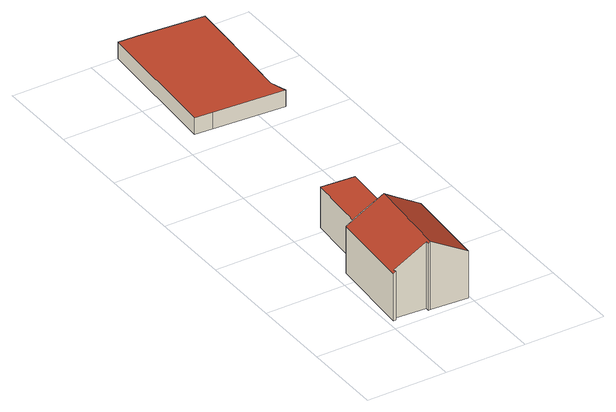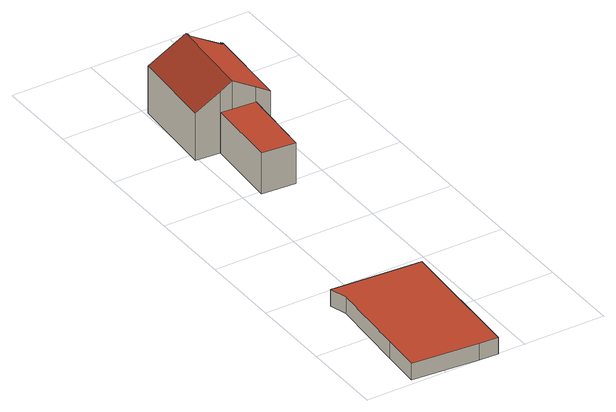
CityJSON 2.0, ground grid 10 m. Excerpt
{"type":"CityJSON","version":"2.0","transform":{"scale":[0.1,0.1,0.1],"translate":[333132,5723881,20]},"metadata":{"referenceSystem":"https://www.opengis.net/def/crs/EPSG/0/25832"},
"CityObjects":{
"building1":{"type":"Building","attributes":{"Geometrietyp2DReferenz":"3000","Gemeindeschluessel":"05170048","function":"31001_1210","roofType":"3100","measuredHeight":8.63},"address":[{"country":"Germany","locality":"Wesel","thoroughfareNumber":"15","thoroughfareName":"Im Hamm"}],"geometry":[{"type":"Solid","lod":"2","boundaries":[[[[0,1,2,3]],[[4,5,1,0]],[[6,7,5,4]],[[8,9,7,6]],[[10,11,9,8]],[[12,13,11,10]],[[14,15,13,12]],[[16,17,15,14]],[[18,19,17,16]],[[20,21,19,18]],[[22,23,21,20]],[[3,2,23,22]],[[8,6,4,0,3,22,20,18,10]],[[16,14,12,10,18]],[[1,5,7,9,11,13,15,17,19,21,23,2]]]],"semantics":{"surfaces":[{"type":"WallSurface"},{"type":"RoofSurface"},{"type":"GroundSurface"}],"values":[[0,0,0,0,0,0,0,0,0,0,0,0,1,1,2]]}}]},
"building2":{"type":"Building","attributes":{"Geometrietyp2DReferenz":"3000","Gemeindeschluessel":"05170048","function":"31001_1210","roofType":"1000","measuredHeight":5.19},"address":[{"country":"Germany","locality":"Wesel","thoroughfareNumber":"15","thoroughfareName":"Im Hamm"}],"geometry":[{"type":"Solid","lod":"2","boundaries":[[[[24,25,26,27]],[[28,13,25,24]],[[29,9,13,28]],[[27,26,9,29]],[[28,24,27,29]],[[25,13,9,26]]]],"semantics":{"surfaces":[{"type":"WallSurface"},{"type":"RoofSurface"},{"type":"GroundSurface"}],"values":[[0,0,0,0,1,2]]}}]},
"building3":{"type":"Building","attributes":{"Geometrietyp2DReferenz":"3000","Gemeindeschluessel":"05170048","function":"31001_2721","roofType":"1000","measuredHeight":2.11},"address":[{"country":"Germany","locality":"Wesel","thoroughfareNumber":"15","thoroughfareName":"Im Hamm"}],"geometry":[{"type":"Solid","lod":"2","boundaries":[[[[30,31,32,33]],[[34,35,31,30]],[[36,37,35,34]],[[38,39,37,36]],[[40,41,39,38]],[[42,43,41,40]],[[44,45,43,42]],[[33,32,45,44]],[[44,42,40,38,36,34,30,33]],[[31,35,37,39,41,43,45,32]]]],"semantics":{"surfaces":[{"type":"WallSurface"},{"type":"RoofSurface"},{"type":"GroundSurface"}],"values":[[0,0,0,0,0,0,0,0,1,2]]}}]}
},
"vertices":[
[9,13,72],[9,13,10],[9,17,10],[9,17,72],[6,13,70],[6,13,10],[13,118,70],[13,118,10],[31,117,81],[31,117,10],[59,115,97],[59,115,10],[74,114,88],[74,114,10],[104,112,70],[104,112,10],[97,7,70],[97,7,10],[51,10,97],[51,10,10],[48,10,95],[48,10,10],[48,14,95],[48,14,10],
[80,204,62],[80,204,10],[38,207,10],[38,207,62],[74,114,62],[31,117,62],
[23,432,30],[23,432,9],[45,431,9],[45,431,30],[34,600,30],[34,600,9],[57,599,30],[57,599,9],[139,592,30],[139,592,9],[136,545,30],[136,545,9],[128,446,30],[128,446,9],[134,425,30],[134,425,9]
]}
